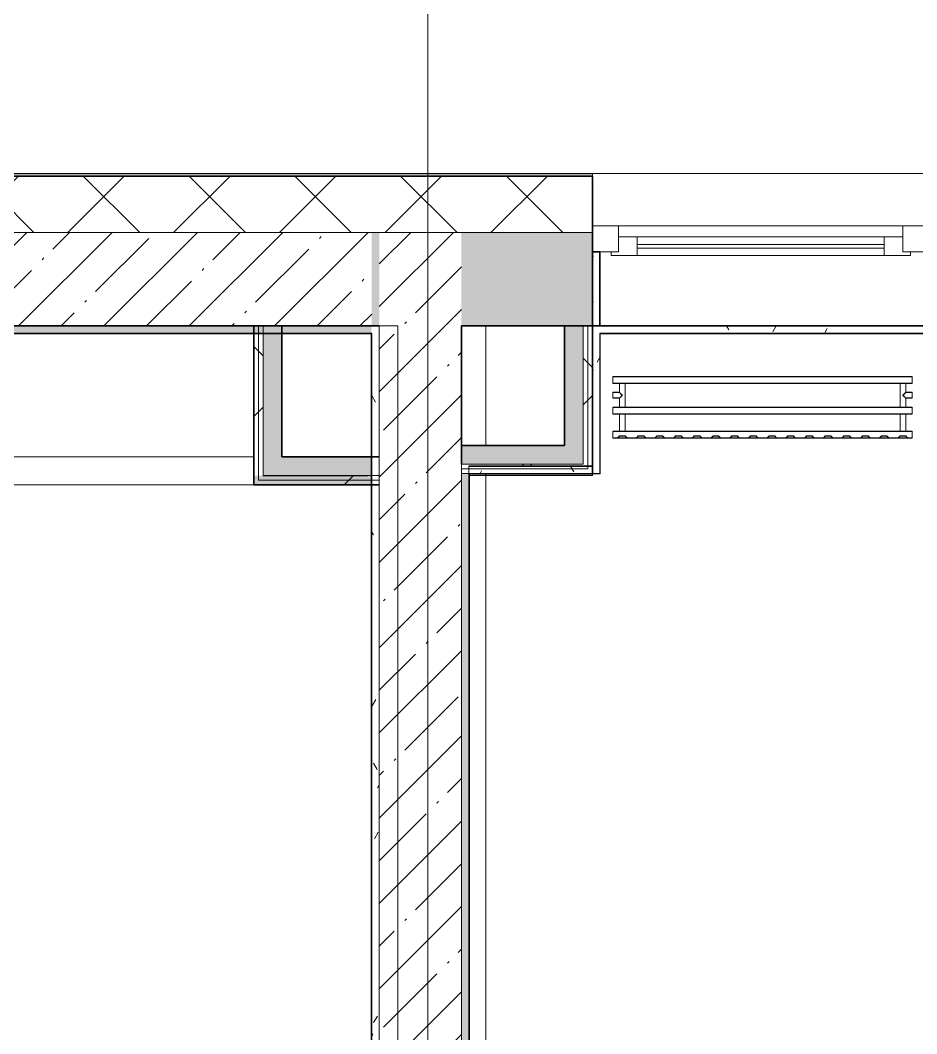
# Model space of a CAD drawing. Header units: millimetres. Extents: x 3914 to 443608, y -156176 to 78197.
# Drawn here: x 274585 to 276981, y -126721 to -124010 of the extents above; entities that cross this region are included whole.
import ezdxf

# ---------------------------------------------------------------- set-up
doc = ezdxf.new("R2010")
doc.units = ezdxf.units.MM
doc.layers.add('A-AREA-PATT-2', color=7, linetype='Continuous', lineweight=5, true_color=0xcde0ef, transparency=1)
for name, color, linetype, lineweight in [('A-FLOR', 7, 'Continuous', 9), ('A-GLAZ', 7, 'Continuous', 9), ('A-GLAZ-1', 7, 'Continuous', 5), ('A-WALL', 7, 'Continuous', 5), ('A-WALL-1', 7, 'Continuous', 35), ('I-WALL', 7, 'Continuous', 5), ('S-STRS-MBND', 7, 'Continuous', 9), ('Оси', 7, 'Continuous', 9)]:
    doc.layers.add(name, color=color, linetype=linetype, lineweight=lineweight)
doc.layers.add('A-WALL-FNSH-1', color=9, linetype='Continuous', lineweight=5, true_color=0x808080)
doc.layers.add('M-EQPM-1', color=7, linetype='Continuous', lineweight=9, true_color=0xb2b2b2)
pattern_1 = [(45, (174964.42, -145977.62), (-114.04925, 114.04925), []), (45, (175078.47, -145977.62), (-114.04925, 114.04925), [201.612, -40.322, 6.706, -33.617])]
pattern_2 = [(0, (174964.42, -145977.62), (243.84, 60.96), [20.117, -162.763, 20.117, -162.763, -975.36]), (0, (174964.42, -145977.62), (243.84, 60.96), [-365.76, 20.117, -345.643, 20.117, -162.763, -426.72]), (0, (174964.42, -145977.62), (243.84, 60.96), [-914.4, 20.117, -101.803, 20.117, -284.683]), (120, (175055.86, -145947.14), (-174.71291, 180.691634), [20.117, -162.763, 20.117, -162.763, -975.36]), (120, (175055.86, -145947.14), (-174.71291, 180.691634), [-365.76, 20.117, -345.643, 20.117, -162.763, -426.72]), (120, (175055.86, -145947.14), (-174.71291, 180.691634), [-914.4, 20.117, -101.803, 20.117, -284.683]), (240, (175086.34, -145825.22), (-69.12709, -241.651634), [20.117, -162.763, 20.117, -162.763, -975.36]), (240, (175086.34, -145825.22), (-69.12709, -241.651634), [-365.76, 20.117, -345.643, 20.117, -162.763, -426.72]), (240, (175086.34, -145825.22), (-69.12709, -241.651634), [-914.4, 20.117, -101.803, 20.117, -284.683])]
pattern_3 = [(45, (174964.42, -145977.62), (-212.132, 212.132), []), (135, (174964.42, -145977.62), (-212.132, -212.132), [])]

# ---------------------------------------------------------------- blocks, each defined once
blk = doc.blocks.new('radiator_prado_classic_z_tip_30_po exemplyaru - Classic Z Тип 30-300-31189091-Объем проектирования 2 этажа')
at = {"layer": 'M-EQPM-1'}
for p, q in [((0, 228), (0, 210)), ((800, 228), (0, 228)), ((0, 210), (0, 228)), ((0, 228), (12.5, 228)), ((12.5, 228), (37.5, 228)), ((37.5, 228), (12.5, 228)), ((12.5, 228), (37.5, 228)), ((12.5, 228), (17.5, 223)), ((12.5, 228), (17.5, 223)), ((32.5, 223), (17.5, 223)), ((17.5, 223), (32.5, 223)), ((32.5, 223), (37.5, 228)), ((37.5, 228), (32.5, 223)), ((37.5, 228), (62.5, 228)), ((62.5, 228), (87.5, 228)), ((87.5, 228), (62.5, 228)), ((62.5, 228), (87.5, 228)), ((62.5, 228), (67.5, 223)), ((62.5, 228), (67.5, 223)), ((82.5, 223), (67.5, 223)), ((67.5, 223), (82.5, 223)), ((82.5, 223), (87.5, 228)), ((87.5, 228), (82.5, 223)), ((87.5, 228), (112.5, 228)), ((112.5, 228), (137.5, 228)), ((137.5, 228), (112.5, 228)), ((112.5, 228), (137.5, 228)), ((112.5, 228), (117.5, 223)), ((112.5, 228), (117.5, 223)), ((132.5, 223), (117.5, 223)), ((117.5, 223), (132.5, 223)), ((132.5, 223), (137.5, 228)), ((137.5, 228), (132.5, 223)), ((137.5, 228), (162.5, 228)), ((162.5, 228), (187.5, 228)), ((187.5, 228), (162.5, 228)), ((162.5, 228), (187.5, 228)), ((162.5, 228), (167.5, 223)), ((162.5, 228), (167.5, 223)), ((182.5, 223), (167.5, 223)), ((167.5, 223), (182.5, 223)), ((182.5, 223), (187.5, 228)), ((187.5, 228), (182.5, 223)), ((187.5, 228), (212.5, 228)), ((212.5, 228), (237.5, 228)), ((237.5, 228), (212.5, 228)), ((212.5, 228), (237.5, 228)), ((212.5, 228), (217.5, 223)), ((212.5, 228), (217.5, 223)), ((232.5, 223), (217.5, 223)), ((217.5, 223), (232.5, 223)), ((232.5, 223), (237.5, 228)), ((237.5, 228), (232.5, 223)), ((237.5, 228), (262.5, 228)), ((262.5, 228), (287.5, 228)), ((287.5, 228), (262.5, 228)), ((262.5, 228), (287.5, 228)), ((262.5, 228), (267.5, 223)), ((262.5, 228), (267.5, 223)), ((282.5, 223), (267.5, 223)), ((267.5, 223), (282.5, 223)), ((282.5, 223), (287.5, 228)), ((287.5, 228), (282.5, 223)), ((287.5, 228), (312.5, 228)), ((312.5, 228), (337.5, 228)), ((337.5, 228), (312.5, 228)), ((312.5, 228), (337.5, 228)), ((312.5, 228), (317.5, 223)), ((312.5, 228), (317.5, 223)), ((332.5, 223), (317.5, 223)), ((317.5, 223), (332.5, 223)), ((332.5, 223), (337.5, 228)), ((337.5, 228), (332.5, 223)), ((337.5, 228), (362.5, 228)), ((362.5, 228), (387.5, 228)), ((387.5, 228), (362.5, 228)), ((362.5, 228), (387.5, 228)), ((362.5, 228), (367.5, 223)), ((362.5, 228), (367.5, 223)), ((382.5, 223), (367.5, 223)), ((367.5, 223), (382.5, 223)), ((382.5, 223), (387.5, 228)), ((387.5, 228), (382.5, 223)), ((387.5, 228), (412.5, 228)), ((412.5, 228), (437.5, 228)), ((437.5, 228), (412.5, 228)), ((412.5, 228), (437.5, 228)), ((412.5, 228), (417.5, 223)), ((412.5, 228), (417.5, 223)), ((432.5, 223), (417.5, 223)), ((417.5, 223), (432.5, 223)), ((432.5, 223), (437.5, 228)), ((437.5, 228), (432.5, 223)), ((437.5, 228), (462.5, 228)), ((462.5, 228), (487.5, 228)), ((487.5, 228), (462.5, 228)), ((462.5, 228), (487.5, 228)), ((462.5, 228), (467.5, 223)), ((462.5, 228), (467.5, 223)), ((482.5, 223), (467.5, 223)), ((467.5, 223), (482.5, 223)), ((482.5, 223), (487.5, 228)), ((487.5, 228), (482.5, 223)), ((487.5, 228), (512.5, 228)), ((512.5, 228), (537.5, 228)), ((537.5, 228), (512.5, 228)), ((512.5, 228), (537.5, 228)), ((512.5, 228), (517.5, 223)), ((512.5, 228), (517.5, 223)), ((532.5, 223), (517.5, 223)), ((517.5, 223), (532.5, 223)), ((532.5, 223), (537.5, 228)), ((537.5, 228), (532.5, 223)), ((537.5, 228), (562.5, 228)), ((562.5, 228), (587.5, 228)), ((587.5, 228), (562.5, 228)), ((562.5, 228), (587.5, 228)), ((562.5, 228), (567.5, 223)), ((562.5, 228), (567.5, 223)), ((582.5, 223), (567.5, 223)), ((567.5, 223), (582.5, 223)), ((582.5, 223), (587.5, 228)), ((587.5, 228), (582.5, 223)), ((587.5, 228), (612.5, 228)), ((612.5, 228), (637.5, 228)), ((637.5, 228), (612.5, 228)), ((612.5, 228), (637.5, 228)), ((612.5, 228), (617.5, 223)), ((612.5, 228), (617.5, 223)), ((632.5, 223), (617.5, 223)), ((617.5, 223), (632.5, 223)), ((632.5, 223), (637.5, 228)), ((637.5, 228), (632.5, 223)), ((637.5, 228), (662.5, 228)), ((662.5, 228), (687.5, 228)), ((687.5, 228), (662.5, 228)), ((662.5, 228), (687.5, 228)), ((662.5, 228), (667.5, 223)), ((662.5, 228), (667.5, 223)), ((682.5, 223), (667.5, 223)), ((667.5, 223), (682.5, 223)), ((682.5, 223), (687.5, 228)), ((687.5, 228), (682.5, 223)), ((687.5, 228), (712.5, 228)), ((712.5, 228), (737.5, 228)), ((737.5, 228), (712.5, 228)), ((712.5, 228), (737.5, 228)), ((712.5, 228), (717.5, 223)), ((712.5, 228), (717.5, 223)), ((732.5, 223), (717.5, 223)), ((717.5, 223), (732.5, 223)), ((732.5, 223), (737.5, 228)), ((737.5, 228), (732.5, 223)), ((737.5, 228), (762.5, 228)), ((762.5, 228), (787.5, 228)), ((787.5, 228), (762.5, 228)), ((762.5, 228), (787.5, 228)), ((762.5, 228), (767.5, 223)), ((762.5, 228), (767.5, 223)), ((782.5, 223), (767.5, 223)), ((767.5, 223), (782.5, 223)), ((782.5, 223), (787.5, 228)), ((787.5, 228), (782.5, 223)), ((787.5, 228), (800, 228)), ((800, 210), (800, 228)), ((800, 228), (800, 210)), ((0, 210), (800, 210)), ((17.8, 210), (0, 210)), ((17.5, 210), (17.5, 164)), ((17.5, 210), (17.5, 164)), ((17.8, 210), (17.5, 210)), ((17.5, 210), (17.8, 210)), ((17.8, 210), (17.5, 210)), ((17.5, 210), (32.5, 210)), ((26.9, 210), (17.8, 210)), ((17.8, 210), (32.2, 210)), ((18.5, 210), (17.8, 210)), ((19.7, 210), (18.5, 210)), ((21.2, 210), (19.7, 210)), ((23.1, 210), (21.2, 210)), ((25, 210), (23.1, 210)), ((26.9, 210), (25, 210)), ((32.2, 210), (26.9, 210)), ((28.7, 210), (26.9, 210)), ((30.3, 210), (28.7, 210)), ((31.5, 210), (30.3, 210)), ((32.2, 210), (31.5, 210)), ((32.5, 210), (32.2, 210)), ((32.2, 210), (32.5, 210)), ((32.5, 210), (32.2, 210)), ((767.8, 210), (32.2, 210)), ((32.5, 164), (32.5, 210)), ((32.5, 164), (32.5, 210)), ((767.5, 210), (767.5, 164)), ((767.5, 210), (767.5, 164)), ((767.8, 210), (767.5, 210)), ((767.5, 210), (782.5, 210)), ((767.8, 210), (767.5, 210)), ((767.5, 210), (767.8, 210)), ((778.7, 210), (767.8, 210)), ((776.9, 210), (767.8, 210)), ((767.8, 210), (782.2, 210)), ((782.2, 210), (776.9, 210)), ((780.3, 210), (778.7, 210)), ((781.5, 210), (780.3, 210)), ((782.2, 210), (781.5, 210)), ((782.5, 210), (782.2, 210)), ((782.5, 210), (782.2, 210)), ((782.2, 210), (782.5, 210)), ((800, 210), (782.2, 210)), ((782.5, 164), (782.5, 210)), ((782.5, 164), (782.5, 210)), ((800, 164), (0, 164)), ((0, 164), (0, 146)), ((0, 146), (0, 164)), ((0, 164), (17.8, 164)), ((17.8, 164), (17.5, 164)), ((17.5, 164), (17.8, 164)), ((17.8, 164), (17.5, 164)), ((17.5, 164), (32.5, 164)), ((23.1, 164), (17.8, 164)), ((17.8, 164), (18.5, 164)), ((32.2, 164), (17.8, 164)), ((18.5, 164), (19.7, 164)), ((19.7, 164), (21.2, 164)), ((21.2, 164), (23.1, 164)), ((26.9, 164), (23.1, 164)), ((23.1, 164), (25, 164)), ((25, 164), (26.9, 164)), ((32.2, 164), (26.9, 164)), ((26.9, 164), (28.7, 164)), ((28.7, 164), (30.3, 164)), ((30.3, 164), (31.5, 164)), ((31.5, 164), (32.2, 164)), ((32.5, 164), (32.2, 164)), ((32.2, 164), (32.5, 164)), ((32.5, 164), (32.2, 164)), ((32.2, 164), (767.8, 164)), ((767.8, 164), (767.5, 164)), ((767.5, 164), (782.5, 164)), ((767.8, 164), (767.5, 164)), ((767.5, 164), (767.8, 164)), ((778.7, 164), (767.8, 164)), ((768.5, 164), (767.8, 164)), ((767.8, 164), (782.2, 164)), ((771.2, 164), (768.5, 164)), ((782.2, 164), (771.2, 164)), ((782.2, 164), (778.7, 164)), ((782.5, 164), (782.2, 164)), ((782.5, 164), (782.2, 164)), ((782.2, 164), (782.5, 164)), ((782.2, 164), (800, 164)), ((800, 146), (800, 164)), ((800, 164), (800, 146)), ((0, 146), (800, 146)), ((18.5, 146), (0, 146)), ((17.5, 146), (17.5, 121.5)), ((17.5, 146), (17.5, 121.5)), ((17.5, 146), (18.5, 146)), ((18.5, 146), (17.5, 146)), ((17.5, 146), (18.5, 146)), ((32.5, 146), (17.5, 146)), ((18.5, 146), (32.2, 146)), ((32.2, 146), (18.5, 146)), ((18.5, 146), (19.7, 146)), ((19.7, 146), (21.2, 146)), ((21.2, 146), (23.1, 146)), ((23.1, 146), (25, 146)), ((25, 146), (26.9, 146)), ((26.9, 146), (28.7, 146)), ((28.7, 146), (30.3, 146)), ((30.3, 146), (31.5, 146)), ((31.5, 146), (32.2, 146)), ((32.2, 146), (32.5, 146)), ((32.5, 146), (32.2, 146)), ((32.2, 146), (32.5, 146)), ((767.8, 146), (32.2, 146)), ((32.5, 82), (32.5, 146)), ((32.5, 82), (32.5, 146)), ((767.5, 146), (767.5, 82)), ((767.5, 146), (767.5, 82)), ((767.5, 146), (767.8, 146)), ((782.5, 146), (767.5, 146)), ((767.5, 146), (767.8, 146)), ((767.8, 146), (767.5, 146)), ((767.8, 146), (769.7, 146)), ((767.8, 146), (781.5, 146)), ((775, 146), (767.8, 146)), ((769.7, 146), (773.1, 146)), ((773.1, 146), (776.9, 146)), ((780.3, 146), (775, 146)), ((776.9, 146), (780.3, 146)), ((780.3, 146), (781.5, 146)), ((781.5, 146), (780.3, 146)), ((781.5, 146), (782.5, 146)), ((781.5, 146), (782.5, 146)), ((782.5, 146), (781.5, 146)), ((800, 146), (781.5, 146)), ((782.5, 121.5), (782.5, 146)), ((782.5, 121.5), (782.5, 146)), ((17.5, 121.5), (0, 121.5)), ((17.5, 121.5), (0, 121.5)), ((0, 121.5), (0, 120.5)), ((0, 106.5), (0, 121.5)), ((0, 120.5), (0, 107.5)), ((0, 120.5), (0, 119.3)), ((0, 114), (0, 120.5)), ((0, 120.5), (0, 120.5)), ((0, 119.3), (0, 117.8)), ((0, 117.8), (0, 114)), ((0, 114), (0, 110.3)), ((0, 107.5), (0, 114)), ((0, 110.3), (0, 108.7)), ((0, 108.7), (0, 107.5)), ((800, 121.5), (782.5, 121.5)), ((800, 121.5), (782.5, 121.5)), ((800, 121.5), (800, 106.5)), ((800, 120.5), (800, 121.5)), ((800, 121.5), (800, 120.5)), ((800, 120.5), (800, 121.5)), ((800, 107.5), (800, 120.5)), ((800, 120.5), (800, 107.5)), ((800, 107.5), (800, 120.5)), ((0, 107.5), (0, 106.5)), ((0, 107.5), (0, 107.5)), ((0, 106.5), (17.5, 106.5)), ((0, 106.5), (17.5, 106.5)), ((800, 82), (0, 82)), ((0, 82), (0, 64)), ((0, 64), (0, 82)), ((0, 82), (18.5, 82)), ((17.5, 106.5), (17.5, 82)), ((17.5, 106.5), (17.5, 82)), ((18.5, 82), (17.5, 82)), ((17.5, 82), (18.5, 82)), ((18.5, 82), (17.5, 82)), ((17.5, 82), (32.5, 82)), ((32.2, 82), (18.5, 82)), ((18.5, 82), (32.2, 82)), ((30.3, 82), (18.5, 82)), ((31.5, 82), (30.3, 82)), ((32.2, 82), (31.5, 82)), ((32.5, 82), (32.2, 82)), ((32.2, 82), (32.5, 82)), ((32.5, 82), (32.2, 82)), ((32.2, 82), (767.8, 82)), ((767.8, 82), (767.5, 82)), ((767.5, 82), (782.5, 82)), ((767.8, 82), (767.5, 82)), ((767.5, 82), (767.8, 82)), ((771.2, 82), (767.8, 82)), ((768.5, 82), (767.8, 82)), ((767.8, 82), (781.5, 82)), ((773.1, 82), (768.5, 82)), ((778.7, 82), (771.2, 82)), ((776.9, 82), (773.1, 82)), ((781.5, 82), (776.9, 82)), ((781.5, 82), (778.7, 82)), ((782.5, 82), (781.5, 82)), ((782.5, 82), (781.5, 82)), ((781.5, 82), (782.5, 82)), ((781.5, 82), (800, 82)), ((782.5, 82), (782.5, 106.5)), ((782.5, 106.5), (800, 106.5)), ((782.5, 82), (782.5, 106.5)), ((782.5, 106.5), (800, 106.5)), ((800, 106.5), (800, 107.5)), ((800, 107.5), (800, 106.5)), ((800, 106.5), (800, 107.5)), ((800, 64), (800, 82)), ((800, 82), (800, 64)), ((800, 64), (0, 64)), ((0, 64), (800, 64))]:
    blk.add_line(p, q, dxfattribs=at)
for points, knots in [([(18.5, 120.5), (18.4, 120.6), (18.3, 120.7), (18.1, 120.9), (17.9, 121.1), (17.8, 121.2), (17.7, 121.3), (17.5, 121.5), (17.5, 121.5), (17.5, 121.5)], [0.7142857, 0.7142857, 0.7142857, 0.7142857, 0.75, 0.7857143, 0.8214286, 0.8571429, 0.8928571, 0.9285714, 1, 1, 1, 1]), ([(17.5, 121.5), (17.5, 121.5), (17.5, 121.5), (17.7, 121.3), (17.8, 121.2), (17.9, 121.1), (18.1, 120.9), (18.3, 120.7), (18.4, 120.6), (18.5, 120.5)], [0, 0, 0, 0, 0.0714286, 0.1071429, 0.1428571, 0.1785714, 0.2142857, 0.25, 0.2857143, 0.2857143, 0.2857143, 0.2857143]), ([(17.5, 121.5), (17.5, 121.5), (17.5, 121.5), (17.7, 121.3), (17.8, 121.2), (17.9, 121.1), (18.1, 120.9), (18.3, 120.7), (18.4, 120.6), (18.5, 120.5)], [0, 0, 0, 0, 0.0714286, 0.1071429, 0.1428571, 0.1785714, 0.2142857, 0.25, 0.2857143, 0.2857143, 0.2857143, 0.2857143]), ([(25, 114), (24.5, 114.5), (23.6, 115.4), (22.4, 116.6), (21.6, 117.4), (21.1, 117.9), (20.8, 118.2), (20.5, 118.5), (20.2, 118.8), (19.8, 119.1), (19.6, 119.4), (19.3, 119.7), (19, 120), (18.7, 120.3), (18.5, 120.5), (18.3, 120.7), (18.1, 120.9), (17.9, 121.1), (17.8, 121.2), (17.7, 121.3), (17.5, 121.5), (17.5, 121.5), (17.5, 121.5)], [0, 0, 0, 0, 0.142857, 0.285714, 0.357143, 0.392857, 0.428571, 0.464286, 0.5, 0.535714, 0.571429, 0.607143, 0.642857, 0.678571, 0.714286, 0.75, 0.785714, 0.821429, 0.857143, 0.892857, 0.928571, 1, 1, 1, 1]), ([(17.5, 106.5), (17.5, 106.5), (17.5, 106.5), (17.7, 106.7), (17.8, 106.8), (17.9, 106.9), (18.1, 107.1), (18.3, 107.3), (18.5, 107.5), (18.7, 107.7), (19, 108), (19.3, 108.3), (19.6, 108.6), (19.8, 108.9), (20.3, 109.3), (20.7, 109.7), (21.1, 110.1), (21.6, 110.6), (22.4, 111.4), (23.6, 112.6), (24.5, 113.5), (25, 114)], [0, 0, 0, 0, 0.071429, 0.107143, 0.142857, 0.178571, 0.214286, 0.25, 0.285714, 0.321429, 0.357143, 0.392857, 0.428571, 0.464286, 0.5, 0.571429, 0.607143, 0.642857, 0.714286, 0.857143, 1, 1, 1, 1]), ([(22.1, 116.9), (21.9, 117.1), (21.6, 117.4), (21.1, 117.9), (20.8, 118.2), (20.5, 118.5), (20.2, 118.8), (19.9, 119.2), (19.7, 119.3), (19.6, 119.4)], [0.2857143, 0.2857143, 0.2857143, 0.2857143, 0.3571429, 0.3928571, 0.4285714, 0.4642857, 0.5, 0.5357143, 0.5714286, 0.5714286, 0.5714286, 0.5714286]), ([(19.6, 119.4), (19.7, 119.3), (19.9, 119.2), (20.3, 118.7), (20.7, 118.3), (21.1, 117.9), (21.6, 117.4), (21.9, 117.1), (22.1, 116.9)], [0.4285714, 0.4285714, 0.4285714, 0.4285714, 0.4642857, 0.5, 0.5714286, 0.6071429, 0.6428571, 0.7142857, 0.7142857, 0.7142857, 0.7142857]), ([(19.6, 119.4), (19.7, 119.3), (19.8, 119.1), (20.3, 118.7), (20.6, 118.4), (20.8, 118.2)], [0.4285714, 0.4285714, 0.4285714, 0.4285714, 0.4642857, 0.5, 0.5714286, 0.5714286, 0.5714286, 0.5714286]), ([(19.6, 108.6), (19.7, 108.7), (19.9, 108.8), (20.3, 109.3), (20.7, 109.7), (21.1, 110.1), (21.6, 110.6), (21.9, 110.9), (22.1, 111.1)], [0.4285714, 0.4285714, 0.4285714, 0.4285714, 0.4642857, 0.5, 0.5714286, 0.6071429, 0.6428571, 0.7142857, 0.7142857, 0.7142857, 0.7142857]), ([(22.1, 111.1), (21.9, 110.9), (21.6, 110.6), (21.1, 110.1), (20.8, 109.8), (20.5, 109.5), (20.2, 109.2), (19.9, 108.8), (19.7, 108.7), (19.6, 108.6)], [0.2857143, 0.2857143, 0.2857143, 0.2857143, 0.3571429, 0.3928571, 0.4285714, 0.4642857, 0.5, 0.5357143, 0.5714286, 0.5714286, 0.5714286, 0.5714286]), ([(20.8, 118.2), (20.9, 118.1), (21.1, 117.9), (21.6, 117.4), (21.9, 117.1), (22.1, 116.9)], [0.5714286, 0.5714286, 0.5714286, 0.5714286, 0.6071429, 0.6428571, 0.7142857, 0.7142857, 0.7142857, 0.7142857]), ([(22.1, 111.1), (21.9, 110.9), (21.6, 110.6), (21.1, 110.1), (20.9, 109.9), (20.8, 109.8)], [0.2857143, 0.2857143, 0.2857143, 0.2857143, 0.3571429, 0.3928571, 0.4285714, 0.4285714, 0.4285714, 0.4285714]), ([(775, 114), (775.5, 114.5), (776.4, 115.4), (777.6, 116.6), (778.4, 117.4), (778.9, 117.9), (779.2, 118.2), (779.5, 118.5), (779.8, 118.8), (780.1, 119.2), (780.4, 119.4), (780.7, 119.7), (781, 120), (781.3, 120.3), (781.5, 120.5), (781.7, 120.7), (781.9, 120.9), (782.1, 121.1), (782.2, 121.2), (782.3, 121.3), (782.5, 121.5), (782.5, 121.5), (782.5, 121.5)], [0, 0, 0, 0, 0.142857, 0.285714, 0.357143, 0.392857, 0.428571, 0.464286, 0.5, 0.535714, 0.571429, 0.607143, 0.642857, 0.678571, 0.714286, 0.75, 0.785714, 0.821429, 0.857143, 0.892857, 0.928571, 1, 1, 1, 1]), ([(782.5, 106.5), (782.5, 106.5), (782.5, 106.5), (782.3, 106.7), (782.2, 106.8), (782.1, 106.9), (781.9, 107.1), (781.7, 107.3), (781.5, 107.5), (781.3, 107.7), (781, 108), (780.7, 108.3), (780.4, 108.6), (780.1, 108.8), (779.7, 109.3), (779.3, 109.7), (778.9, 110.1), (778.4, 110.6), (777.6, 111.4), (776.4, 112.6), (775.5, 113.5), (775, 114)], [0, 0, 0, 0, 0.071429, 0.107143, 0.142857, 0.178571, 0.214286, 0.25, 0.285714, 0.321429, 0.357143, 0.392857, 0.428571, 0.464286, 0.5, 0.571429, 0.607143, 0.642857, 0.714286, 0.857143, 1, 1, 1, 1]), ([(780.4, 119.4), (780.3, 119.3), (780.1, 119.2), (779.7, 118.7), (779.3, 118.3), (778.9, 117.9), (778.4, 117.4), (778.1, 117.1), (777.9, 116.9)], [0.4285714, 0.4285714, 0.4285714, 0.4285714, 0.4642857, 0.5, 0.5714286, 0.6071429, 0.6428571, 0.7142857, 0.7142857, 0.7142857, 0.7142857]), ([(777.9, 116.9), (778.1, 117.1), (778.4, 117.4), (778.9, 117.9), (779.2, 118.2), (779.5, 118.5), (779.8, 118.8), (780.1, 119.2), (780.3, 119.3), (780.4, 119.4)], [0.2857143, 0.2857143, 0.2857143, 0.2857143, 0.3571429, 0.3928571, 0.4285714, 0.4642857, 0.5, 0.5357143, 0.5714286, 0.5714286, 0.5714286, 0.5714286]), ([(779.2, 118.2), (779.1, 118.1), (778.9, 117.9), (778.4, 117.4), (778.1, 117.1), (777.9, 116.9)], [0.5714286, 0.5714286, 0.5714286, 0.5714286, 0.6071429, 0.6428571, 0.7142857, 0.7142857, 0.7142857, 0.7142857]), ([(777.9, 111.1), (778.1, 110.9), (778.4, 110.6), (778.9, 110.1), (779.2, 109.8), (779.5, 109.5), (779.8, 109.2), (780.1, 108.8), (780.3, 108.7), (780.4, 108.6)], [0.2857143, 0.2857143, 0.2857143, 0.2857143, 0.3571429, 0.3928571, 0.4285714, 0.4642857, 0.5, 0.5357143, 0.5714286, 0.5714286, 0.5714286, 0.5714286]), ([(777.9, 111.1), (778.1, 110.9), (778.4, 110.6), (778.9, 110.1), (779.2, 109.8), (779.5, 109.5), (779.8, 109.2), (780.1, 108.8), (780.3, 108.7), (780.4, 108.6)], [0.2857143, 0.2857143, 0.2857143, 0.2857143, 0.3571429, 0.3928571, 0.4285714, 0.4642857, 0.5, 0.5357143, 0.5714286, 0.5714286, 0.5714286, 0.5714286]), ([(780.4, 108.6), (780.3, 108.7), (780.1, 108.8), (779.7, 109.3), (779.3, 109.7), (778.9, 110.1), (778.4, 110.6), (778.1, 110.9), (777.9, 111.1)], [0.4285714, 0.4285714, 0.4285714, 0.4285714, 0.4642857, 0.5, 0.5714286, 0.6071429, 0.6428571, 0.7142857, 0.7142857, 0.7142857, 0.7142857]), ([(780.4, 119.4), (780.3, 119.3), (780.1, 119.2), (779.7, 118.7), (779.4, 118.4), (779.2, 118.2)], [0.4285714, 0.4285714, 0.4285714, 0.4285714, 0.4642857, 0.5, 0.5714286, 0.5714286, 0.5714286, 0.5714286]), ([(782.5, 121.5), (782.5, 121.5), (782.5, 121.5), (782.3, 121.3), (782.2, 121.2), (782.1, 121.1), (781.9, 120.9), (781.7, 120.7), (781.6, 120.6), (781.5, 120.5)], [0, 0, 0, 0, 0.0714286, 0.1071429, 0.1428571, 0.1785714, 0.2142857, 0.25, 0.2857143, 0.2857143, 0.2857143, 0.2857143]), ([(782.5, 121.5), (782.5, 121.5), (782.5, 121.5), (782.3, 121.3), (782.2, 121.2), (782.1, 121.1), (781.9, 120.9), (781.7, 120.7), (781.6, 120.6), (781.5, 120.5)], [0, 0, 0, 0, 0.0714286, 0.1071429, 0.1428571, 0.1785714, 0.2142857, 0.25, 0.2857143, 0.2857143, 0.2857143, 0.2857143]), ([(781.5, 120.5), (781.6, 120.6), (781.7, 120.7), (781.9, 120.9), (782.1, 121.1), (782.2, 121.2), (782.3, 121.3), (782.5, 121.5), (782.5, 121.5), (782.5, 121.5)], [0.7142857, 0.7142857, 0.7142857, 0.7142857, 0.75, 0.7857143, 0.8214286, 0.8571429, 0.8928571, 0.9285714, 1, 1, 1, 1]), ([(17.5, 106.5), (17.5, 106.5), (17.5, 106.5), (17.7, 106.7), (17.8, 106.8), (17.9, 106.9), (18.1, 107.1), (18.3, 107.3), (18.4, 107.4), (18.5, 107.5)], [0, 0, 0, 0, 0.0714286, 0.1071429, 0.1428571, 0.1785714, 0.2142857, 0.25, 0.2857143, 0.2857143, 0.2857143, 0.2857143]), ([(18.5, 107.5), (18.4, 107.4), (18.3, 107.3), (18.1, 107.1), (17.9, 106.9), (17.8, 106.8), (17.7, 106.7), (17.5, 106.5), (17.5, 106.5), (17.5, 106.5)], [0.7142857, 0.7142857, 0.7142857, 0.7142857, 0.75, 0.7857143, 0.8214286, 0.8571429, 0.8928571, 0.9285714, 1, 1, 1, 1]), ([(18.5, 107.5), (18.4, 107.4), (18.3, 107.3), (18.1, 107.1), (17.9, 106.9), (17.8, 106.8), (17.7, 106.7), (17.5, 106.5), (17.5, 106.5), (17.5, 106.5)], [0.7142857, 0.7142857, 0.7142857, 0.7142857, 0.75, 0.7857143, 0.8214286, 0.8571429, 0.8928571, 0.9285714, 1, 1, 1, 1]), ([(781.5, 107.5), (781.6, 107.4), (781.7, 107.3), (781.9, 107.1), (782.1, 106.9), (782.2, 106.8), (782.3, 106.7), (782.5, 106.5), (782.5, 106.5), (782.5, 106.5)], [0.7142857, 0.7142857, 0.7142857, 0.7142857, 0.75, 0.7857143, 0.8214286, 0.8571429, 0.8928571, 0.9285714, 1, 1, 1, 1]), ([(781.5, 107.5), (781.6, 107.4), (781.7, 107.3), (781.9, 107.1), (782.1, 106.9), (782.2, 106.8), (782.3, 106.7), (782.5, 106.5), (782.5, 106.5), (782.5, 106.5)], [0.7142857, 0.7142857, 0.7142857, 0.7142857, 0.75, 0.7857143, 0.8214286, 0.8571429, 0.8928571, 0.9285714, 1, 1, 1, 1]), ([(782.5, 106.5), (782.5, 106.5), (782.5, 106.5), (782.3, 106.7), (782.2, 106.8), (782.1, 106.9), (781.9, 107.1), (781.7, 107.3), (781.6, 107.4), (781.5, 107.5)], [0, 0, 0, 0, 0.0714286, 0.1071429, 0.1428571, 0.1785714, 0.2142857, 0.25, 0.2857143, 0.2857143, 0.2857143, 0.2857143])]:
    blk.add_open_spline(points, degree=3, knots=knots, dxfattribs=at)
for points in [[(19.6, 119.4), (19.5, 119.5), (19.3, 119.7), (19, 120), (18.7, 120.3), (18.6, 120.4), (18.5, 120.5)], [(18.5, 120.5), (18.6, 120.4), (18.7, 120.3), (19, 120), (19.3, 119.7), (19.5, 119.5), (19.6, 119.4)], [(18.5, 120.5), (18.6, 120.4), (18.7, 120.3), (19, 120), (19.3, 119.7), (19.5, 119.5), (19.6, 119.4)], [(18.5, 107.5), (18.6, 107.6), (18.7, 107.7), (19, 108), (19.3, 108.3), (19.5, 108.5), (19.6, 108.6)], [(19.6, 108.6), (19.5, 108.5), (19.3, 108.3), (19, 108), (18.7, 107.7), (18.6, 107.6), (18.5, 107.5)], [(19.6, 108.6), (19.5, 108.5), (19.3, 108.3), (19, 108), (18.7, 107.7), (18.6, 107.6), (18.5, 107.5)], [(20.8, 109.8), (20.7, 109.7), (20.5, 109.5), (20.2, 109.2), (19.8, 108.9), (19.7, 108.7), (19.6, 108.6)], [(25, 114), (24.5, 114.5), (23.6, 115.4), (22.6, 116.4), (22.1, 116.9)], [(22.1, 116.9), (22.6, 116.4), (23.6, 115.4), (24.5, 114.5), (25, 114)], [(22.1, 116.9), (22.6, 116.4), (23.6, 115.4), (24.5, 114.5), (25, 114)], [(22.1, 111.1), (22.6, 111.6), (23.6, 112.6), (24.5, 113.5), (25, 114)], [(25, 114), (24.5, 113.5), (23.6, 112.6), (22.6, 111.6), (22.1, 111.1)], [(25, 114), (24.5, 113.5), (23.6, 112.6), (22.6, 111.6), (22.1, 111.1)], [(777.9, 116.9), (777.4, 116.4), (776.4, 115.4), (775.5, 114.5), (775, 114)], [(777.9, 116.9), (777.4, 116.4), (776.4, 115.4), (775.5, 114.5), (775, 114)], [(775, 114), (775.5, 114.5), (776.4, 115.4), (777.4, 116.4), (777.9, 116.9)], [(775, 114), (775.5, 113.5), (776.4, 112.6), (777.4, 111.6), (777.9, 111.1)], [(775, 114), (775.5, 113.5), (776.4, 112.6), (777.4, 111.6), (777.9, 111.1)], [(777.9, 111.1), (777.4, 111.6), (776.4, 112.6), (775.5, 113.5), (775, 114)], [(781.5, 120.5), (781.4, 120.4), (781.3, 120.3), (781, 120), (780.7, 119.7), (780.5, 119.5), (780.4, 119.4)], [(781.5, 120.5), (781.4, 120.4), (781.3, 120.3), (781, 120), (780.7, 119.7), (780.5, 119.5), (780.4, 119.4)], [(780.4, 119.4), (780.5, 119.5), (780.7, 119.7), (781, 120), (781.3, 120.3), (781.4, 120.4), (781.5, 120.5)], [(780.4, 108.6), (780.5, 108.5), (780.7, 108.3), (781, 108), (781.3, 107.7), (781.4, 107.6), (781.5, 107.5)], [(780.4, 108.6), (780.5, 108.5), (780.7, 108.3), (781, 108), (781.3, 107.7), (781.4, 107.6), (781.5, 107.5)], [(781.5, 107.5), (781.4, 107.6), (781.3, 107.7), (781, 108), (780.7, 108.3), (780.5, 108.5), (780.4, 108.6)]]:
    blk.add_open_spline(points, degree=3, dxfattribs=at)
blk = doc.blocks.new('120_Окно_СКБ_1Ст - 120_Окно_СКБ_1Ст 900х2500_h_ с форточкой-22877787-Объем проектирования 2 этажа')
at = {"layer": 'A-GLAZ'}
for p, q in [((-450, -127), (-450, -57)), ((-450, -57), (-380, -57)), ((-380, -57), (-380, -127)), ((380, -127), (380, -57)), ((380, -57), (450, -57)), ((450, -57), (450, -127)), ((380, -87), (-380, -87)), ((-380, -87), (-380, -127)), ((-330, -137), (-330, -87)), ((330, -137), (330, -87)), ((380, -127), (380, -87)), ((-380, -127), (-450, -127)), ((-380, -127), (-400, -127)), ((-400, -127), (-400, -137)), ((450, -127), (380, -127)), ((400, -127), (380, -127)), ((400, -137), (400, -127)), ((-400, -137), (400, -137)), ((400, -137), (-400, -137))]:
    blk.add_line(p, q, dxfattribs=at)
at = {"layer": 'A-GLAZ-1'}
for p, q in [((450, -57), (-450, -57)), ((-330, -107), (330, -107)), ((-430, -127), (-400, -127)), ((330, -117), (-330, -117)), ((400, -127), (430, -127))]:
    blk.add_line(p, q, dxfattribs=at)
blk = doc.blocks.new('Зашивка приборов отопления31 - Зашивка приборов отопления-33324104-Объем проектирования 2 этажа')
at = {"layer": 'A-WALL'}
for p, q in [((126595, 120), (125430, 120)), ((126595, 45), (126595, 120)), ((126595, 45), (125430, 45)), ((125430, 45), (126595, 45)), ((126595, -285), (126595, 45))]:
    blk.add_line(p, q, dxfattribs=at)

msp = doc.modelspace()

# ---------------------------------------------------------------- hatches: boundary and pattern name
at = {"layer": 'A-AREA-PATT-2'}
h = msp.add_hatch(color=256, dxfattribs=at)
h.paths.add_polyline_path([(274044.4, -126677.6), (274044.4, -126377.6), (270144.4, -126377.6), (270144.4, -126677.6), (273744.4, -126677.6)])
h.paths.add_polyline_path([(275284.4, -125252.6), (275523.9, -125252.6), (275523.9, -125228.1), (275209.4, -125228.1), (275209.4, -125252.6), (275234.4, -125252.6)])
h.paths.add_polyline_path([(271574.4, -124847.6), (271642, -124847.6), (271642, -124837.6), (271524.3, -124837.6), (271524.3, -124847.6), (271529.9, -124847.6)])
at = {"layer": 'A-WALL'}
h = msp.add_hatch(dxfattribs=at)
h.set_pattern_fill('FP_24', color=256, style=0, pattern_type=2)
h.set_pattern_definition([(45, (174964.42, -145977.62), (-141.42136, 141.42136), []), (135, (174964.42, -145977.62), (-141.42136, -141.42136), [])])
h.paths.add_polyline_path([(285314.4, -124577.6), (286214.4, -124577.6), (286214.4, -124427.6), (284914.9, -124427.6), (284914.9, -124577.6)])
h.paths.add_polyline_path([(280514.6, -124577.6), (281814.9, -124577.6), (281814.9, -124427.6), (280514.6, -124427.6)])
h.paths.add_polyline_path([(284014.9, -124577.6), (284014.9, -124427.6), (282714.9, -124427.6), (282714.9, -124577.6), (283486.7, -124577.6)])
h.paths.add_polyline_path([(278214.6, -124577.6), (278214.6, -124427.6), (277014.4, -124427.6), (277014.4, -124577.6)])
h.paths.add_polyline_path([(276039.4, -124577.6), (276114.4, -124577.6), (276114.4, -124427.6), (271574.4, -124427.6), (271574.4, -124577.6), (275829.4, -124577.6)])
h.paths.add_polyline_path([(268274.4, -124577.6), (268274.4, -124427.6), (268024.4, -124427.6), (268024.4, -124577.6)])
h.paths.add_polyline_path([(292882.2, -124577.6), (294214.6, -124577.6), (294214.6, -124427.6), (292864.9, -124427.6), (292864.9, -124577.6)])
h.paths.add_polyline_path([(290714, -124577.6), (291964.9, -124577.6), (291964.9, -124427.6), (290564.9, -124427.6), (290564.9, -124577.6)])
h.paths.add_polyline_path([(287114.4, -124577.6), (288264.9, -124577.6), (288264.9, -124427.6), (287114.4, -124427.6)])
h.paths.add_polyline_path([(299794.4, -124577.6), (300194.4, -124577.6), (300194.4, -124427.6), (295114.6, -124427.6), (295114.6, -124577.6), (298664.1, -124577.6)])
at = {"layer": 'I-WALL'}
h = msp.add_hatch(dxfattribs=at)
h.set_pattern_fill('FP_1', color=256, style=0, pattern_type=2)
h.set_pattern_definition(pattern_1)
h.paths.add_polyline_path([(275209.4, -124827.6), (275524.4, -124827.6), (275524.4, -124577.6), (271574.4, -124577.6), (271574.4, -124827.6), (272645.6, -124827.6)])
h.paths.add_polyline_path([(268014.9, -124827.6), (268274.4, -124827.6), (268274.4, -124577.6), (267994.4, -124577.6), (267994.4, -124827.6), (268014.4, -124827.6)])
h = msp.add_hatch(dxfattribs=at)
h.set_pattern_fill('FP_1', color=256, style=0, pattern_type=2)
h.set_pattern_definition(pattern_1)
h.paths.add_polyline_path([(285314.4, -124827.6), (285314.4, -124577.6), (284914.9, -124577.6), (284914.9, -124827.6), (285309.5, -124827.6)])
h.paths.add_polyline_path([(283486.7, -124827.6), (284014.9, -124827.6), (284014.9, -124577.6), (282714.9, -124577.6), (282714.9, -124827.6), (283434.4, -124827.6)])
h.paths.add_polyline_path([(275536.6, -124827.6), (275544.4, -124827.6), (275544.4, -124577.6), (275524.4, -124577.6), (275524.4, -124827.6)])
h.paths.add_polyline_path([(296174.4, -124827.6), (296174.4, -124577.6), (295814.4, -124577.6), (295814.4, -124827.6)])
h.paths.add_polyline_path([(275764.4, -124827.6), (276114.4, -124827.6), (276114.4, -124577.6), (275764.4, -124577.6), (275764.4, -124585.9)])
h.paths.add_polyline_path([(294214.6, -124827.6), (294214.6, -124577.6), (292864.9, -124577.6), (292864.9, -124827.6), (293604.9, -124827.6)])
h.paths.add_polyline_path([(291964.9, -124827.6), (291964.9, -124577.6), (291064.9, -124577.6), (291064.9, -124827.6), (291436.7, -124827.6)])
h.paths.add_polyline_path([(278214.6, -124827.6), (278214.6, -124577.6), (277014.4, -124577.6), (277014.4, -124827.6)])
h.paths.add_polyline_path([(287114.4, -124827.6), (288264.9, -124827.6), (288264.9, -124577.6), (287114.4, -124577.6)])
h.paths.add_polyline_path([(281014.4, -124827.6), (281814.9, -124827.6), (281814.9, -124577.6), (281014.4, -124577.6)])
h.paths.add_polyline_path([(286014.4, -124827.6), (286214.4, -124827.6), (286214.4, -124577.6), (286014.4, -124577.6), (286014.4, -124702.6)])
h = msp.add_hatch(dxfattribs=at)
h.set_pattern_fill('FP_1', color=256, style=0, pattern_type=2)
h.set_pattern_definition(pattern_1)
h.paths.add_polyline_path([(275764.4, -128227.6), (275764.4, -124577.6), (275544.4, -124577.6), (275544.4, -128227.6), (275723.1, -128227.6)])
h = msp.add_hatch(dxfattribs=at)
h.set_pattern_fill('FP_191', color=256, style=0, pattern_type=2)
h.set_pattern_definition(pattern_2)
h.paths.add_polyline_path([(276134.4, -124827.6), (276134.4, -124629.6), (276114.4, -124629.6), (276114.4, -124827.6)])
h = msp.add_hatch(dxfattribs=at)
h.set_pattern_fill('FP_191', color=256, style=0, pattern_type=2)
h.set_pattern_definition(pattern_2)
h.paths.add_polyline_path([(275209.4, -124847.6), (275523.4, -124847.6), (275524.4, -124827.6), (268014.9, -124827.6), (268014.9, -124847.6), (274044.4, -124847.6)])
h = msp.add_hatch(dxfattribs=at)
h.set_pattern_fill('FP_191', color=256, style=0, pattern_type=2)
h.set_pattern_definition(pattern_2)
h.paths.add_polyline_path([(275544.4, -128207.6), (275544.4, -128016.6), (275524.4, -128016.6), (275524.4, -128206.6), (275536.6, -128207.2)])
h.paths.add_polyline_path([(275544.4, -128015.6), (275544.4, -124827.6), (275524.4, -124827.6), (275524.4, -128015.6), (275536.6, -128015.6)])
for points in [[(276089.4, -125197.6), (276089.4, -124827.6), (276039.4, -124827.6), (276039.4, -125197.6)], [(275284.4, -125227.6), (275284.4, -124847.6), (275234.4, -124847.6), (275234.4, -125227.6)], [(275897.9, -125197.6), (276039.4, -125197.6), (276039.4, -125147.6), (275764.4, -125147.6), (275764.4, -125197.6), (275829.4, -125197.6)], [(275524.4, -125227.6), (275524.4, -125177.6), (275284.4, -125177.6), (275284.4, -125227.6)]]:
    msp.add_hatch(color=256, dxfattribs=at).paths.add_polyline_path(points)
h = msp.add_hatch(dxfattribs=at)
h.set_pattern_fill('FP_192', color=256, style=0, pattern_type=2)
h.set_pattern_definition(pattern_3)
h.paths.add_polyline_path([(276101.9, -125210.1), (276101.9, -125206), (276098.6, -125206.8)])
h.paths.add_polyline_path([(276089.4, -125202.6), (276101.9, -125202.6), (276101.9, -124827.6), (276089.4, -124827.6), (276089.4, -125197.6)])
h = msp.add_hatch(dxfattribs=at)
h.set_pattern_fill('FP_192', color=256, style=0, pattern_type=2)
h.set_pattern_definition(pattern_3)
h.paths.add_polyline_path([(276114.4, -125202.6), (276114.4, -124827.6), (276101.9, -124827.6), (276102.2, -125202.6)])
h.paths.add_polyline_path([(276114.4, -125222.6), (276114.4, -125202.6), (276101.9, -125206), (276101.9, -125210.1)])
h = msp.add_hatch(dxfattribs=at)
h.set_pattern_fill('FP_191', color=256, style=0, pattern_type=2)
h.set_pattern_definition(pattern_2)
h.paths.add_polyline_path([(280513.4, -124847.6), (280514.4, -124827.6), (276114.4, -124827.6), (276135.4, -124847.6), (280294.4, -124847.6)])
h.paths.add_polyline_path([(276134.4, -124847.6), (276114.4, -124827.6), (276114.4, -124847.6)])
h = msp.add_hatch(dxfattribs=at)
h.set_pattern_fill('FP_192', color=256, style=0, pattern_type=2)
h.set_pattern_definition(pattern_3)
h.paths.add_polyline_path([(275221.9, -125252.6), (275221.9, -124847.6), (275209.4, -124847.6), (275209.4, -125252.6)])
h = msp.add_hatch(dxfattribs=at)
h.set_pattern_fill('FP_192', color=256, style=0, pattern_type=2)
h.set_pattern_definition(pattern_3)
h.paths.add_polyline_path([(275221.9, -125240.1), (275234.4, -125240.1), (275234.4, -124847.6), (275221.9, -124847.6), (275221.9, -125228.1)])
h = msp.add_hatch(dxfattribs=at)
h.set_pattern_fill('FP_191', color=256, style=0, pattern_type=2)
h.set_pattern_definition(pattern_2)
h.paths.add_polyline_path([(276134.4, -125202.6), (276134.4, -124847.6), (276114.4, -124847.6), (276114.4, -125202.6)])
h = msp.add_hatch(dxfattribs=at)
h.set_pattern_fill('FP_192', color=256, style=0, pattern_type=2)
h.set_pattern_definition(pattern_3)
h.paths.add_polyline_path([(275764.4, -125210.1), (275788.6, -125209), (275784.4, -125202.6), (276089.4, -125202.6), (276089.4, -125197.6), (275764.4, -125197.6), (275764.4, -125202.6)])
h = msp.add_hatch(dxfattribs=at)
h.set_pattern_fill('FP_191', color=256, style=0, pattern_type=2)
h.set_pattern_definition(pattern_2)
h.paths.add_polyline_path([(276039.4, -125222.6), (276114.4, -125222.6), (276098.6, -125206.8), (276114.4, -125202.6), (275784.4, -125202.6), (275797.4, -125222.6), (275897.9, -125222.6)])
h.paths.add_polyline_path([(276134.4, -125222.6), (276134.4, -125202.6), (276114.4, -125202.6), (276114.4, -125222.6)])
h = msp.add_hatch(dxfattribs=at)
h.set_pattern_fill('FP_192', color=256, style=0, pattern_type=2)
h.set_pattern_definition(pattern_3)
h.paths.add_polyline_path([(275221.9, -125252.6), (275524.4, -125252.6), (275523.9, -125240.1), (275221.9, -125240.1), (275221.9, -125251.6)])
h = msp.add_hatch(dxfattribs=at)
h.set_pattern_fill('FP_192', color=256, style=0, pattern_type=2)
h.set_pattern_definition(pattern_3)
h.paths.add_polyline_path([(275234.4, -125240.1), (275524.4, -125239.2), (275523.9, -125227.6), (275234.4, -125228.1)])
h = msp.add_hatch(dxfattribs=at)
h.set_pattern_fill('FP_191', color=256, style=0, pattern_type=2)
h.set_pattern_definition(pattern_2)
h.paths.add_polyline_path([(275764.4, -132077.6), (275784.4, -132056.6), (275784.4, -131872.6), (275772.4, -131872.6), (275772.4, -131902.6), (275764.4, -131902.6), (275764.4, -132057.6)])
h.paths.add_polyline_path([(275784.4, -132077.6), (275784.4, -132057.6), (275764.4, -132077.6)])
h.paths.add_polyline_path([(275784.4, -130772.6), (275784.4, -125222.6), (275764.4, -125222.6), (275764.4, -130742.6), (275772.4, -130742.6), (275772.4, -130772.6)])

# ---------------------------------------------------------------- linework, layer by layer
at = {"layer": 'A-FLOR'}
for p, q in [((275829.4, -125146.7), (275829.4, -124826.7)), ((275829.4, -125147.6), (275829.4, -124827.6)), ((275784.4, -125226.7), (276114.4, -125226.7)), ((275784.4, -125227.6), (276114.4, -125227.6)), ((275829.4, -128226.7), (275829.4, -125221.7)), ((275829.4, -128227.6), (275829.4, -125222.6)), ((276114.4, -125226.7), (276114.4, -125221.7)), ((276114.4, -125227.6), (276114.4, -125222.6))]:
    msp.add_line(p, q, dxfattribs=at)
at = {"layer": 'A-WALL'}
for p, q in [((276114.4, -124424.6), (271574.4, -124424.6)), ((276114.4, -124427.6), (271574.4, -124427.6)), ((276114.4, -124419.6), (277014.4, -124419.6)), ((271574.4, -124577.6), (276114.4, -124577.6)), ((275221.9, -125240.1), (275221.9, -124827.6)), ((275234.4, -125227.6), (275234.4, -124827.6)), ((275544.4, -125227.6), (275544.4, -124827.6)), ((276089.4, -125197.6), (276089.4, -124827.6)), ((276101.9, -125210.1), (276101.9, -124827.6)), ((275523.4, -124848.6), (275523.4, -124847.6)), ((275524.4, -124847.6), (275524.4, -128207.6)), ((276134.4, -124847.6), (276134.4, -125202.6)), ((275764.4, -130742.6), (275764.4, -125197.6)), ((275764.4, -125197.6), (276089.4, -125197.6)), ((275764.4, -125210.1), (276101.9, -125210.1)), ((275784.4, -125202.6), (275784.4, -130772.6)), ((275544.4, -125240.1), (275221.9, -125240.1)), ((275544.4, -125227.6), (275513.4, -125227.6)), ((275544.4, -125227.6), (275544.4, -128227.6)), ((276114.4, -125222.6), (275764.4, -125222.6))]:
    msp.add_line(p, q, dxfattribs=at)
at = {"layer": 'A-WALL-1'}
for p, q in [((276114.4, -124827.6), (276114.4, -124427.6)), ((276134.4, -124629.6), (276114.4, -124629.6)), ((276114.4, -124629.6), (276114.4, -124827.6)), ((276134.4, -124827.6), (276134.4, -124629.6)), ((271574.4, -124827.6), (275544.4, -124827.6)), ((275209.4, -124827.6), (275209.4, -125252.6)), ((275284.4, -125177.6), (275284.4, -124827.6)), ((275764.4, -124827.6), (280514.4, -124827.6)), ((275764.4, -125197.6), (275764.4, -124827.6)), ((276039.4, -124827.6), (276039.4, -125147.6)), ((276114.4, -124827.6), (276114.4, -125222.6)), ((268014.9, -124847.6), (275524.4, -124847.6)), ((276134.4, -124847.6), (280514.4, -124847.6)), ((276039.4, -125147.6), (275764.4, -125147.6)), ((275544.4, -125177.6), (275284.4, -125177.6)), ((276114.4, -125202.6), (275784.4, -125202.6)), ((275209.4, -125252.6), (275544.4, -125252.6))]:
    msp.add_line(p, q, dxfattribs=at)
at = {"layer": 'A-WALL-FNSH-1'}
for p, q in [((276114.4, -124419.6), (271574.4, -124419.6)), ((276114.4, -124427.6), (276114.4, -124419.6)), ((276135.4, -124629.6), (276134.4, -124629.6)), ((276135.4, -124827.6), (276135.4, -124629.6)), ((274043.4, -124848.6), (275523.4, -124848.6)), ((275523.4, -124848.6), (275523.4, -128206.6)), ((276135.4, -125223.6), (276135.4, -124847.6)), ((276134.4, -125202.6), (276134.4, -125222.6)), ((275513.4, -125227.6), (275234.4, -125227.6)), ((275234.4, -125227.6), (275234.4, -125228.6)), ((275234.4, -125228.6), (275513.4, -125228.6)), ((275513.4, -125228.6), (275513.4, -125227.6)), ((275785.4, -130772.6), (275785.4, -125223.6)), ((275785.4, -125223.6), (276135.4, -125223.6)), ((276134.4, -125222.6), (276114.4, -125222.6))]:
    msp.add_line(p, q, dxfattribs=at)
at = {"layer": 'I-WALL'}
msp.add_line((277014.4, -124848.6), (276135.4, -124848.6), dxfattribs=at)
at = {"layer": 'S-STRS-MBND'}
for p, q in [((275594.4, -124827.6), (274044.4, -124827.6)), ((275594.4, -128227.6), (275594.4, -124827.6))]:
    msp.add_line(p, q, dxfattribs=at)
at = {"layer": 'Оси'}
msp.add_lwpolyline([(275674.4, -147883.9), (275674.4, -142883.9), (275674.4, -128949.3), (275674.4, -123949.3)], dxfattribs=at)

# ---------------------------------------------------------------- block references
at = {"layer": 'A-GLAZ', "color": 3}
msp.add_blockref('120_Окно_СКБ_1Ст - 120_Окно_СКБ_1Ст 900х2500_h_ с форточкой-22877787-Объем проектирования 2 этажа', (276564.4, -124502.6), dxfattribs=at)
at = {"layer": 'A-WALL', "rotation": 180}
msp.add_blockref('Зашивка приборов отопления31 - Зашивка приборов отопления-33324104-Объем проектирования 2 этажа', (400639.5, -125132.6), dxfattribs=at)
at = {"layer": 'M-EQPM-1', "rotation": 180}
for p in [(276969.4, -124898.7), (276969.4, -124899.6)]:
    msp.add_blockref('radiator_prado_classic_z_tip_30_po exemplyaru - Classic Z Тип 30-300-31189091-Объем проектирования 2 этажа', p, dxfattribs=at)

doc.saveas('drawing.dxf')
